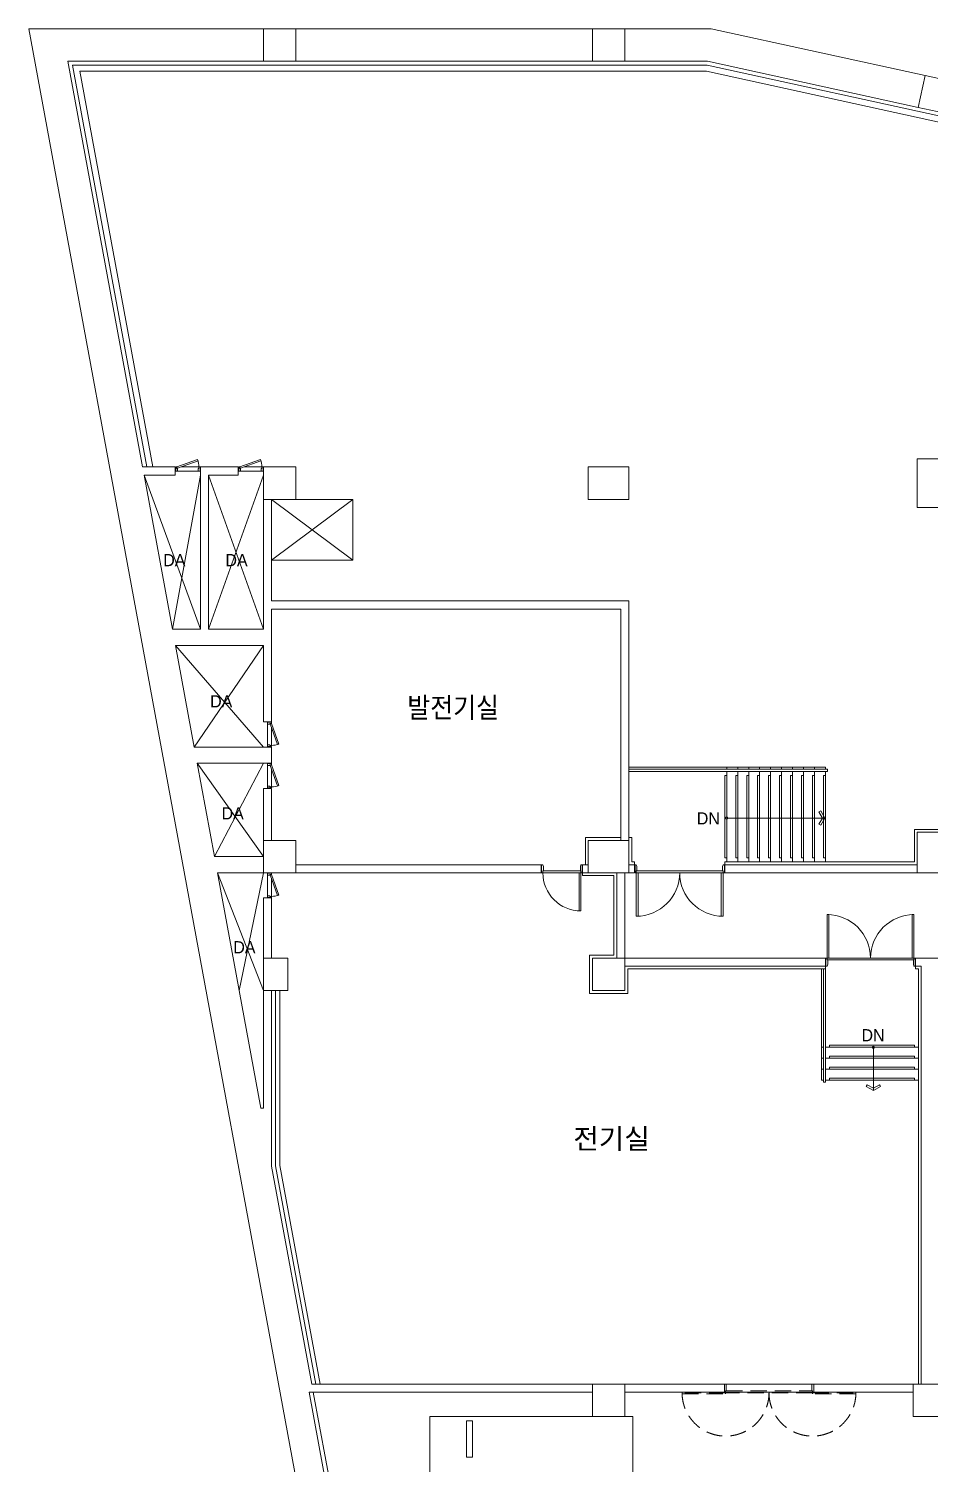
# Model space of a CAD drawing. Header units: millimetres. Extents: x 43806 to 399860, y -65551 to 59129.
# Drawn here: x 128994 to 151172, y -38093 to -2743 of the extents above; entities that cross this region are included whole.
import ezdxf
from ezdxf.enums import TextEntityAlignment as Align

# ---------------------------------------------------------------- set-up
doc = ezdxf.new("R2010")
doc.units = ezdxf.units.MM
doc.header["$LTSCALE"] = 400
doc.header["$MEASUREMENT"] = 0
doc.linetypes.add('광-XR-PLAN$0$HIDDEN', pattern=[0.375, 0.25, -0.125])
doc.layers.add('A', color=8, linetype='CONTINUOUS', lineweight=0)
doc.styles.add('CS', font='', dxfattribs={"height": 300})
doc.styles.add('맑은고딕', font='')
doc.styles.get('CS').set_extended_font_data('HYwulM')
doc.styles.get('맑은고딕').set_extended_font_data('Malgun Gothic')

msp = doc.modelspace()

# ---------------------------------------------------------------- linework, layer by layer
at = {"layer": 'A', "ltscale": 2}
for p, q in [((128994, -2743), (140442, -64843)), ((128994, -2743), (134775, -2743)), ((135575, -2743), (142875, -2743)), ((143675, -2743), (145798, -2743)), ((145798, -2743), (151070, -3899)), ((129955, -3543), (131799, -13543)), ((129955, -3543), (134775, -3543)), ((130075, -3643), (131900, -13543)), ((130075, -3643), (145701, -3643)), ((130256, -3793), (132053, -13543)), ((130256, -3793), (145684, -3793)), ((135575, -3543), (142875, -3543)), ((143675, -3543), (145711, -3543)), ((175975, -10436), (145684, -3793)), ((175975, -10282), (145701, -3643)), ((145711, -3543), (150898, -4681)), ((150875, -13343), (151875, -13343)), ((150875, -14543), (150875, -13343)), ((131835, -13743), (132536, -17543)), ((133225, -17543), (131835, -13743)), ((132536, -17543), (133225, -13743)), ((132605, -13543), (132605, -13743)), ((133425, -17543), (134775, -13743)), ((134775, -17543), (133425, -13743)), ((134155, -13743), (134155, -13543)), ((134775, -13543), (135575, -13543)), ((134775, -14343), (134775, -13543)), ((135575, -13543), (135575, -14343)), ((143775, -13543), (142775, -13543)), ((142775, -13543), (142775, -14343)), ((143775, -14343), (143775, -13543)), ((135575, -14343), (134775, -14343)), ((142775, -14343), (143775, -14343)), ((151875, -14543), (150875, -14543)), ((134975, -16843), (143775, -16843)), ((134975, -17043), (143575, -17043)), ((132610, -17943), (133071, -20443)), ((132610, -17943), (134775, -20443)), ((133071, -20443), (134775, -17943)), ((134775, -19823), (134975, -19823)), ((133144, -20843), (133568, -23143)), ((133144, -20843), (134775, -23143)), ((134775, -20843), (133568, -23143)), ((134775, -21463), (134975, -21463)), ((150805, -23273), (150805, -22473)), ((150805, -22473), (151945, -22473)), ((151875, -22543), (150875, -22543)), ((150875, -22543), (150875, -23543)), ((134775, -22743), (135575, -22743)), ((134775, -23543), (134775, -22743)), ((135575, -22743), (135575, -23543)), ((143575, -22673), (142705, -22673)), ((142705, -22673), (142705, -23343)), ((143775, -22743), (142775, -22743)), ((142775, -22743), (142775, -23543)), ((143845, -22673), (143775, -22673)), ((143775, -23543), (143775, -22743)), ((143845, -22673), (143845, -23273)), ((143845, -23273), (143915, -23273)), ((143915, -23343), (143915, -23273)), ((146135, -23273), (150805, -23273)), ((146135, -23343), (146135, -23273)), ((133642, -23543), (134711, -29343)), ((134775, -26443), (133642, -23543)), ((134177, -26443), (134775, -23543)), ((135575, -23543), (134775, -23543)), ((135575, -23343), (141615, -23343)), ((135575, -23543), (141615, -23543)), ((141615, -23343), (141615, -23543)), ((142635, -23343), (142775, -23343)), ((142635, -23343), (142635, -23543)), ((142635, -23543), (142775, -23543)), ((142635, -23543), (142635, -23613)), ((142635, -23613), (143405, -23613)), ((142775, -23543), (143775, -23543)), ((143405, -25573), (143405, -23613)), ((143775, -23343), (143915, -23343)), ((143775, -23543), (143915, -23543)), ((143915, -23343), (143915, -23543)), ((146135, -23343), (150875, -23343)), ((146135, -23343), (146135, -23543)), ((146135, -23543), (150875, -23543)), ((150875, -23543), (151875, -23543)), ((134775, -24163), (134975, -24163)), ((135375, -25643), (134775, -25643)), ((134775, -25643), (134775, -26443)), ((135375, -26443), (135375, -25643)), ((142805, -26513), (142805, -25573)), ((142805, -25573), (143405, -25573)), ((142875, -25643), (143675, -25643)), ((142875, -26443), (142875, -25643)), ((143675, -25643), (148615, -25643)), ((143675, -25643), (143675, -26443)), ((148615, -25643), (148615, -25843)), ((150835, -25643), (152915, -25643)), ((150835, -25643), (150835, -25843)), ((143675, -25843), (148615, -25843)), ((148615, -25913), (143745, -25913)), ((143745, -25913), (143745, -26513)), ((148615, -25913), (148615, -25843)), ((150835, -25843), (150975, -25843)), ((150835, -25913), (150835, -25843)), ((150835, -25913), (150905, -25913)), ((150905, -25913), (150905, -36143)), ((150975, -25843), (150975, -36143)), ((134775, -26443), (135375, -26443)), ((135075, -26443), (135075, -30764)), ((135175, -26448), (135175, -30754)), ((143675, -26443), (142875, -26443)), ((143745, -26513), (142805, -26513)), ((134775, -29343), (134711, -29343)), ((135175, -30754), (136168, -36143)), ((134975, -30773), (135965, -36143)), ((135075, -30764), (136066, -36143)), ((135900, -36343), (141025, -64143)), ((142875, -36343), (135900, -36343)), ((142875, -36143), (135965, -36143)), ((136002, -36343), (140287, -59593)), ((142875, -36143), (143675, -36143)), ((142875, -36943), (142875, -36143)), ((150775, -36143), (143675, -36143)), ((143675, -36143), (143675, -36943)), ((150775, -36343), (143675, -36343)), ((150775, -36143), (151975, -36143)), ((150775, -36943), (150775, -36143)), ((143675, -36943), (142875, -36943)), ((151975, -36943), (150775, -36943))]:
    msp.add_line(p, q, dxfattribs=at)
at = {"layer": 'A', "ltscale": 4}
for p, q in [((134775, -2743), (135575, -2743)), ((134775, -3543), (134775, -2743)), ((135575, -2743), (135575, -3543)), ((142875, -3543), (142875, -2743)), ((142875, -2743), (143675, -2743)), ((143675, -2743), (143675, -3543)), ((135575, -3543), (134775, -3543)), ((143675, -3543), (142875, -3543)), ((150898, -4681), (151070, -3899)), ((151070, -3899), (151851, -4071)), ((151680, -4852), (150898, -4681)), ((131799, -13543), (132605, -13543)), ((131835, -13743), (132605, -13743)), ((133225, -13543), (134155, -13543)), ((133225, -17543), (133225, -13543)), ((133425, -13743), (134155, -13743)), ((133425, -17543), (133425, -13743)), ((134775, -17543), (134775, -14343)), ((134975, -16843), (134975, -14343)), ((143775, -16843), (143775, -22743)), ((134975, -19823), (134975, -17043)), ((143575, -17043), (143575, -22743)), ((133225, -17543), (132536, -17543)), ((134775, -17543), (133425, -17543)), ((132610, -17943), (134775, -17943)), ((134775, -19823), (134775, -17943)), ((133071, -20443), (134975, -20443)), ((134975, -20843), (134975, -20443)), ((133144, -20843), (134975, -20843)), ((134775, -22743), (134775, -21463)), ((134975, -22743), (134975, -21463)), ((133568, -23143), (134775, -23143)), ((133642, -23543), (134775, -23543)), ((143475, -23543), (143475, -25643)), ((143675, -23543), (143675, -25643)), ((134775, -25643), (134775, -24163)), ((134975, -25643), (134975, -24163)), ((134775, -29343), (134775, -26443)), ((134975, -30773), (134975, -26443))]:
    msp.add_line(p, q, dxfattribs=at)
at = {"layer": 'A'}
for p, q in [((132645, -13543), (133153, -13362)), ((133164, -13395), (132657, -13576)), ((134195, -13543), (134703, -13362)), ((134714, -13395), (134207, -13576)), ((132615, -13643), (132615, -13543)), ((132615, -13543), (132645, -13543)), ((132660, -13643), (132615, -13643)), ((132615, -13643), (132615, -13643)), ((132657, -13576), (132645, -13543)), ((132645, -13543), (132645, -13583)), ((132645, -13583), (132660, -13583)), ((132660, -13583), (132660, -13603)), ((132660, -13603), (132660, -13603)), ((132660, -13603), (132660, -13643)), ((133170, -13643), (132660, -13643)), ((132749, -13543), (133185, -13543)), ((133185, -13583), (133170, -13583)), ((133170, -13583), (133170, -13603)), ((133170, -13603), (133170, -13603)), ((133170, -13603), (133170, -13643)), ((133170, -13643), (133215, -13643)), ((133215, -13543), (133185, -13543)), ((133185, -13543), (133185, -13583)), ((133215, -13643), (133215, -13543)), ((133215, -13643), (133215, -13643)), ((134165, -13643), (134165, -13543)), ((134165, -13543), (134195, -13543)), ((134210, -13643), (134165, -13643)), ((134165, -13643), (134165, -13643)), ((134207, -13576), (134195, -13543)), ((134195, -13543), (134195, -13583)), ((134195, -13583), (134210, -13583)), ((134210, -13583), (134210, -13603)), ((134210, -13603), (134210, -13603)), ((134210, -13603), (134210, -13643)), ((134720, -13643), (134210, -13643)), ((134299, -13543), (134735, -13543)), ((134735, -13583), (134720, -13583)), ((134720, -13583), (134720, -13603)), ((134720, -13603), (134720, -13603)), ((134720, -13603), (134720, -13643)), ((134720, -13643), (134765, -13643)), ((134765, -13543), (134735, -13543)), ((134735, -13543), (134735, -13583)), ((134765, -13643), (134765, -13543)), ((134765, -13643), (134765, -13643)), ((136975, -15843), (134975, -14343)), ((136975, -14343), (134975, -15843)), ((134975, -14343), (136975, -14343)), ((134975, -15843), (134975, -14343)), ((136975, -14343), (136975, -15843)), ((136975, -15843), (134975, -15843)), ((134875, -19833), (134975, -19833)), ((134875, -19878), (134875, -19833)), ((134875, -19833), (134875, -19833)), ((134875, -20388), (134875, -19878)), ((134915, -19878), (134875, -19878)), ((134935, -19878), (134915, -19878)), ((134915, -19878), (134915, -19878)), ((134975, -19863), (134935, -19863)), ((134935, -19863), (134935, -19878)), ((134942, -19875), (134975, -19863)), ((135123, -20382), (134942, -19875)), ((134975, -19833), (134975, -19863)), ((134975, -19863), (135156, -20372)), ((134975, -19967), (134975, -20403)), ((134915, -20388), (134875, -20388)), ((134875, -20388), (134875, -20433)), ((134875, -20433), (134975, -20433)), ((134875, -20433), (134875, -20433)), ((134935, -20388), (134915, -20388)), ((134915, -20388), (134915, -20388)), ((134935, -20403), (134935, -20388)), ((134975, -20403), (134935, -20403)), ((134975, -20433), (134975, -20403)), ((134875, -20853), (134975, -20853)), ((134875, -20898), (134875, -20853)), ((134875, -20853), (134875, -20853)), ((134975, -20853), (134975, -20883)), ((134875, -21408), (134875, -20898)), ((134915, -20898), (134875, -20898)), ((134935, -20898), (134915, -20898)), ((134915, -20898), (134915, -20898)), ((134975, -20883), (134935, -20883)), ((134935, -20883), (134935, -20898)), ((134942, -20895), (134975, -20883)), ((135123, -21402), (134942, -20895)), ((134975, -20883), (135156, -21392)), ((134975, -20987), (134975, -21423)), ((148615, -20943), (143775, -20943)), ((148665, -20993), (143775, -20993)), ((148665, -21043), (143775, -21043)), ((146185, -21143), (146135, -21143)), ((146135, -21143), (146135, -23173)), ((146185, -20993), (146185, -20943)), ((146185, -23273), (146185, -21043)), ((146455, -21143), (146405, -21143)), ((146405, -21143), (146405, -23173)), ((146455, -20993), (146455, -20943)), ((146455, -23273), (146455, -21043)), ((146725, -21143), (146675, -21143)), ((146675, -21143), (146675, -23173)), ((146725, -20993), (146725, -20943)), ((146725, -23273), (146725, -21043)), ((146995, -21143), (146945, -21143)), ((146945, -21143), (146945, -23173)), ((146995, -20993), (146995, -20943)), ((146995, -23273), (146995, -21043)), ((147265, -21143), (147215, -21143)), ((147215, -21143), (147215, -23173)), ((147265, -20993), (147265, -20943)), ((147265, -23273), (147265, -21043)), ((147535, -21143), (147485, -21143)), ((147485, -21143), (147485, -23173)), ((147535, -20993), (147535, -20943)), ((147535, -23273), (147535, -21043)), ((147805, -21143), (147755, -21143)), ((147755, -21143), (147755, -23173)), ((147805, -20993), (147805, -20943)), ((147805, -23273), (147805, -21043)), ((148075, -21143), (148025, -21143)), ((148025, -21143), (148025, -23173)), ((148075, -20993), (148075, -20943)), ((148075, -23273), (148075, -21043)), ((148345, -21143), (148295, -21143)), ((148295, -21143), (148295, -23173)), ((148345, -20993), (148345, -20943)), ((148345, -23273), (148345, -21043)), ((148615, -21143), (148565, -21143)), ((148565, -21143), (148565, -23173)), ((148615, -20993), (148615, -20943)), ((148615, -23273), (148615, -21043)), ((148665, -21043), (148665, -20993)), ((134915, -21408), (134875, -21408)), ((134875, -21408), (134875, -21453)), ((134875, -21453), (134975, -21453)), ((134875, -21453), (134875, -21453)), ((134935, -21408), (134915, -21408)), ((134915, -21408), (134915, -21408)), ((134935, -21423), (134935, -21408)), ((134975, -21423), (134935, -21423)), ((134975, -21453), (134975, -21423)), ((146185, -22193), (148600, -22193)), ((148500, -22018), (148456, -22043)), ((148456, -22043), (148542, -22193)), ((148542, -22193), (148456, -22344)), ((148600, -22193), (148500, -22018)), ((148500, -22369), (148600, -22193)), ((148456, -22344), (148500, -22369)), ((146135, -23173), (146185, -23173)), ((146405, -23173), (146455, -23173)), ((146675, -23173), (146725, -23173)), ((146945, -23173), (146995, -23173)), ((147215, -23173), (147265, -23173)), ((147485, -23173), (147535, -23173)), ((147755, -23173), (147805, -23173)), ((148025, -23173), (148075, -23173)), ((148295, -23173), (148345, -23173)), ((148565, -23173), (148615, -23173)), ((134875, -23553), (134975, -23553)), ((134875, -23598), (134875, -23553)), ((134875, -23553), (134875, -23553)), ((134875, -24108), (134875, -23598)), ((134915, -23598), (134875, -23598)), ((134935, -23598), (134915, -23598)), ((134915, -23598), (134915, -23598)), ((134975, -23583), (134935, -23583)), ((134935, -23583), (134935, -23598)), ((134942, -23595), (134975, -23583)), ((135123, -24102), (134942, -23595)), ((134975, -23553), (134975, -23583)), ((134975, -23583), (135156, -24092)), ((141655, -23343), (141625, -23343)), ((141625, -23343), (141625, -23543)), ((141625, -23543), (141625, -23543)), ((141625, -23543), (141655, -23543)), ((141670, -23388), (141655, -23343)), ((141655, -23343), (141655, -23343)), ((141655, -23543), (141655, -23498)), ((141655, -23498), (141670, -23498)), ((142595, -23543), (141655, -23543)), ((141670, -23498), (141670, -23388)), ((141670, -23498), (142580, -23498)), ((142550, -23543), (142550, -24483)), ((142595, -23543), (142550, -23543)), ((142580, -23388), (142595, -23343)), ((142580, -23498), (142580, -23388)), ((142595, -23498), (142580, -23498)), ((142595, -23343), (142595, -23343)), ((142595, -23343), (142625, -23343)), ((142595, -23543), (142595, -23498)), ((142595, -24483), (142595, -23543)), ((142625, -23543), (142595, -23543)), ((142625, -23343), (142625, -23543)), ((142625, -23543), (142625, -23543)), ((143955, -23343), (143925, -23343)), ((143925, -23343), (143925, -23543)), ((143925, -23543), (143925, -23543)), ((143925, -23543), (143955, -23543)), ((143970, -23388), (143955, -23343)), ((143955, -23343), (143955, -23343)), ((143955, -23543), (143955, -23498)), ((143955, -23498), (143970, -23498)), ((146095, -23543), (143955, -23543)), ((143955, -24613), (143955, -23543)), ((143955, -23543), (144000, -23543)), ((143970, -23498), (143970, -23388)), ((143970, -23498), (146080, -23498)), ((144000, -23543), (144000, -24613)), ((146050, -23543), (146050, -24613)), ((146095, -23543), (146050, -23543)), ((146080, -23388), (146095, -23343)), ((146080, -23498), (146080, -23388)), ((146095, -23498), (146080, -23498)), ((146095, -23343), (146095, -23343)), ((146095, -23343), (146125, -23343)), ((146095, -23543), (146095, -23498)), ((146095, -24613), (146095, -23543)), ((146125, -23543), (146095, -23543)), ((146125, -23343), (146125, -23543)), ((146125, -23543), (146125, -23543)), ((134975, -23687), (134975, -24123)), ((134915, -24108), (134875, -24108)), ((134875, -24108), (134875, -24153)), ((134875, -24153), (134975, -24153)), ((134875, -24153), (134875, -24153)), ((134935, -24108), (134915, -24108)), ((134915, -24108), (134915, -24108)), ((134935, -24123), (134935, -24108)), ((134975, -24123), (134935, -24123)), ((134975, -24153), (134975, -24123)), ((142550, -24483), (142595, -24483)), ((144000, -24613), (143955, -24613)), ((146050, -24613), (146095, -24613)), ((148700, -24573), (148655, -24573)), ((148655, -24573), (148655, -25643)), ((148700, -25643), (148700, -24573)), ((150750, -25643), (150750, -24573)), ((150750, -24573), (150795, -24573)), ((150795, -24573), (150795, -25643)), ((148625, -25643), (148625, -25643)), ((148625, -25643), (148655, -25643)), ((148625, -25843), (148625, -25643)), ((150795, -25643), (148655, -25643)), ((148655, -25643), (148700, -25643)), ((148655, -25643), (148655, -25688)), ((148655, -25688), (148670, -25688)), ((148670, -25798), (148655, -25843)), ((148670, -25688), (150780, -25688)), ((148670, -25688), (148670, -25798)), ((150795, -25643), (150750, -25643)), ((150795, -25688), (150780, -25688)), ((150780, -25688), (150780, -25798)), ((150780, -25798), (150795, -25843)), ((150825, -25643), (150795, -25643)), ((150795, -25643), (150795, -25688)), ((150825, -25643), (150825, -25643)), ((150825, -25843), (150825, -25643)), ((148515, -28653), (148515, -25913)), ((148565, -28703), (148565, -25913)), ((148615, -28703), (148615, -25913)), ((148655, -25843), (148625, -25843)), ((148655, -25843), (148655, -25843)), ((150795, -25843), (150795, -25843)), ((150795, -25843), (150825, -25843)), ((148565, -27843), (148515, -27843)), ((150905, -27843), (148615, -27843)), ((148715, -27843), (148715, -27793)), ((148715, -27793), (150805, -27793)), ((149795, -27843), (149795, -28909)), ((150805, -27793), (150805, -27843)), ((148565, -28113), (148515, -28113)), ((150905, -28113), (148615, -28113)), ((148715, -28113), (148715, -28063)), ((148715, -28063), (150805, -28063)), ((150805, -28063), (150805, -28113)), ((148565, -28383), (148515, -28383)), ((150905, -28383), (148615, -28383)), ((148715, -28383), (148715, -28333)), ((148715, -28333), (150805, -28333)), ((148715, -28653), (148715, -28603)), ((148715, -28603), (150805, -28603)), ((150805, -28333), (150805, -28383)), ((150805, -28603), (150805, -28653)), ((148565, -28653), (148515, -28653)), ((148615, -28703), (148565, -28703)), ((150905, -28653), (148615, -28653)), ((149644, -28765), (149619, -28809)), ((149619, -28809), (149795, -28909)), ((149795, -28851), (149644, -28765)), ((149945, -28765), (149795, -28851)), ((149795, -28909), (149970, -28809)), ((149970, -28809), (149945, -28765)), ((138875, -36943), (138875, -39243)), ((143875, -36943), (138875, -36943)), ((139775, -37943), (139775, -37043)), ((139775, -37043), (139925, -37043)), ((139925, -37043), (139925, -37943)), ((143875, -39243), (143875, -36943)), ((139925, -37943), (139775, -37943))]:
    msp.add_line(p, q, dxfattribs=at)
at = {"layer": 'A', "linetype": '광-XR-PLAN$0$HIDDEN', "ltscale": 4}
for p, q in [((146155, -36353), (145085, -36353)), ((145085, -36353), (145085, -36383)), ((145085, -36383), (146155, -36383)), ((146170, -36143), (146125, -36143)), ((146125, -36143), (146125, -36353)), ((146125, -36353), (146155, -36353)), ((146155, -36353), (146155, -36308)), ((146155, -36308), (146170, -36308)), ((148295, -36353), (146155, -36353)), ((146155, -36383), (146155, -36353)), ((146170, -36308), (146170, -36143)), ((146170, -36308), (148280, -36308)), ((148280, -36143), (148325, -36143)), ((148280, -36308), (148280, -36143)), ((148295, -36308), (148280, -36308)), ((148295, -36353), (148295, -36308)), ((148295, -36383), (148295, -36353)), ((148295, -36353), (149365, -36353)), ((148325, -36353), (148295, -36353)), ((149365, -36383), (148295, -36383)), ((148325, -36143), (148325, -36353)), ((149365, -36353), (149365, -36383))]:
    msp.add_line(p, q, dxfattribs=at)
at = {"layer": 'A'}
for centre in [(146185, -22193), (149795, -27843)]:
    msp.add_circle(centre, 30, dxfattribs=at)
for centre, radius, start, end in [((132645, -13543), 540, 0, 19.6601), ((132645, -13543), 540, 15.9439, 19.6601), ((134195, -13543), 540, 0, 19.6601), ((134195, -13543), 540, 15.9439, 19.6601), ((134975, -19863), 540, 270, 289.6601), ((134975, -19863), 540, 285.9439, 289.6601), ((134975, -20883), 540, 270, 289.6601), ((134975, -20883), 540, 285.9439, 289.6601), ((142595, -23543), 940, 180, 270), ((143955, -23543), 1070, 270, 0), ((146095, -23543), 1070, 180, 270), ((134975, -23583), 540, 270, 289.6601), ((134975, -23583), 540, 285.9439, 289.6601), ((148655, -25643), 1070, 0, 90), ((150795, -25643), 1070, 90, 180)]:
    msp.add_arc(centre, radius, start, end, dxfattribs=at)
at = {"layer": 'A', "linetype": '광-XR-PLAN$0$HIDDEN', "ltscale": 4}
for centre in [(146155, -36353), (148295, -36353)]:
    msp.add_arc(centre, 1070, 180, 0, dxfattribs=at)

# ---------------------------------------------------------------- texts
at = {"layer": 'A', "style": 'CS'}
for p in [(132580, -15838), (134112, -15838), (133735, -19318), (134017, -22078), (134306, -25377)]:
    msp.add_text('DA', height=300, dxfattribs=at).set_placement(p, align=Align.MIDDLE)
at = {"layer": 'A', "style": 'CS', "width": 0.9}
msp.add_text('발전기실', height=500, dxfattribs=at).set_placement((139447, -19721), align=Align.CENTER)
at = {"layer": 'A', "style": 'CS'}
for p in [(145447, -22352), (149504, -27695)]:
    msp.add_text('DN', height=300, dxfattribs=at).set_placement(p)
at = {"layer": 'A', "style": '맑은고딕'}
msp.add_text('전기실', height=500, dxfattribs=at).set_placement((143348, -30344), align=Align.CENTER)

doc.saveas('drawing.dxf')
